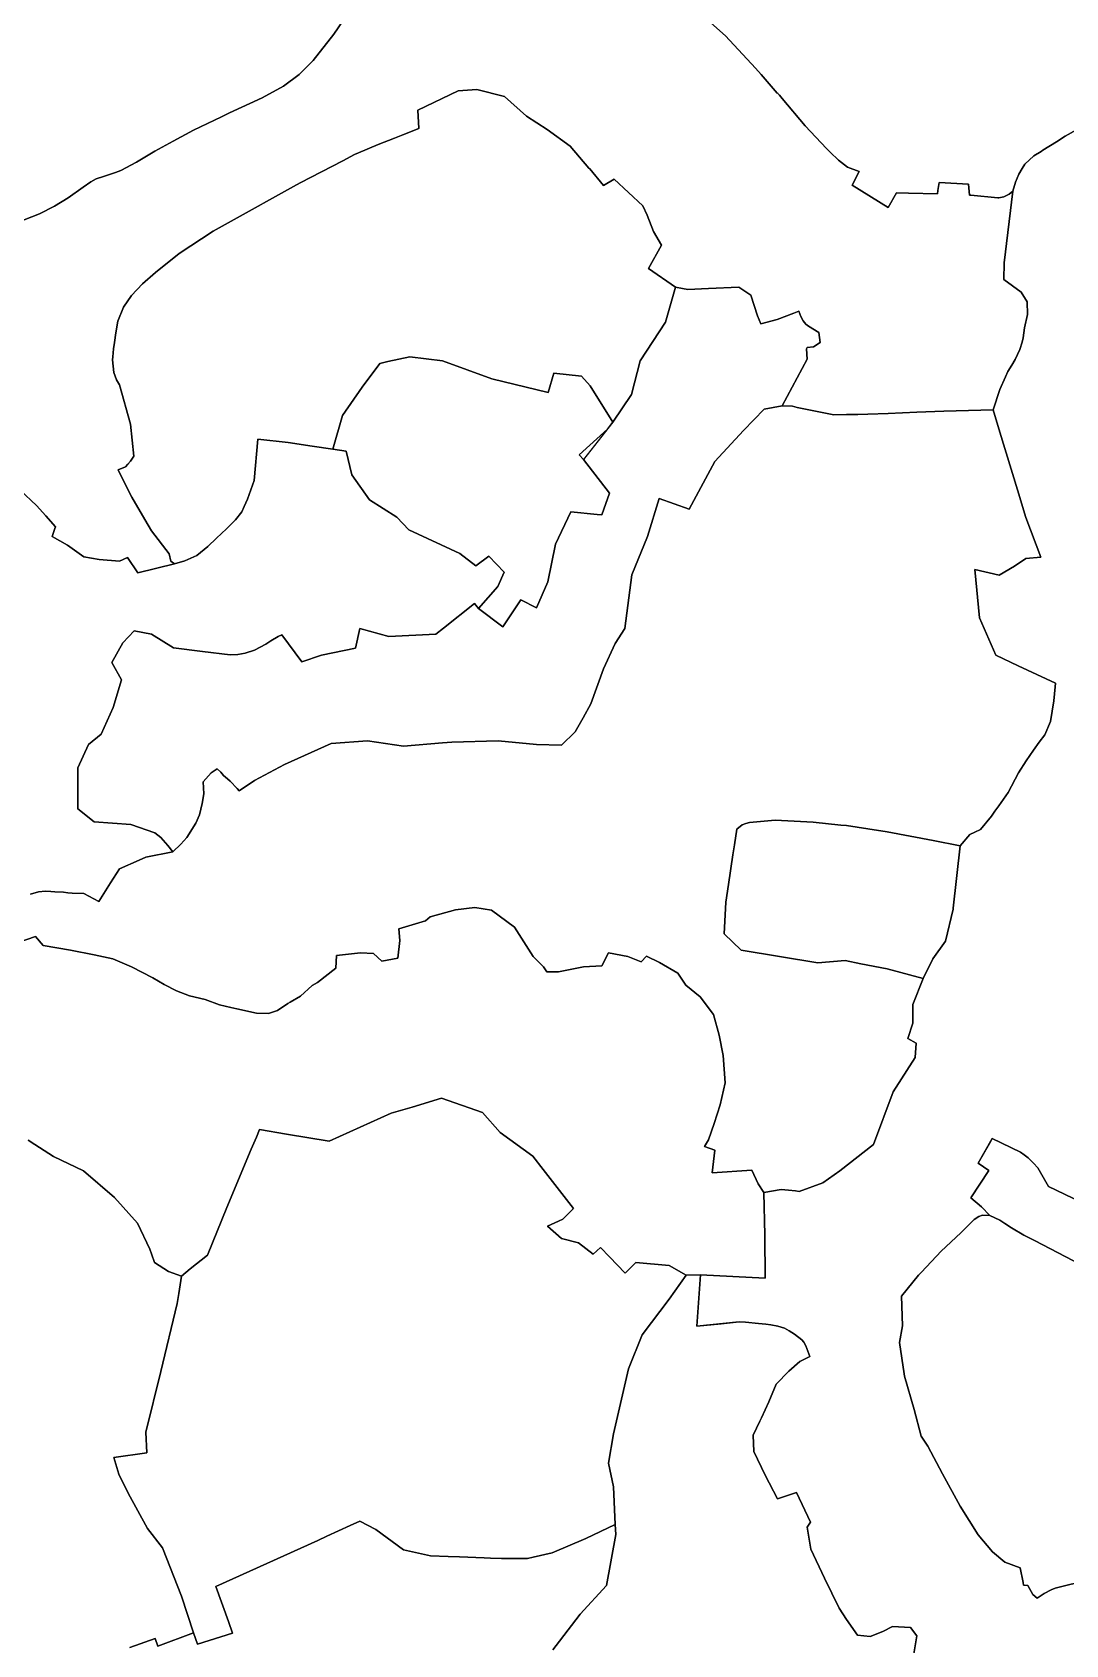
# Model space of a CAD drawing. Header units: inches. Extents: x 280195 to 293923, y 9098893 to 9120289.
# Drawn here: x 287202 to 287968, y 9114037 to 9115232 of the extents above; entities that cross this region are included whole.
import ezdxf

# ---------------------------------------------------------------- set-up
doc = ezdxf.new("R2010")
doc.units = ezdxf.units.IN
doc.header["$MEASUREMENT"] = 0
doc.layers.add('CIS', color=7, linetype='Continuous')

msp = doc.modelspace()

# ---------------------------------------------------------------- linework, layer by layer
at = {"layer": 'CIS'}
for points in [[(287705.3218, 9115239.3678), (287716.1724, 9115229.8046), (287738.4252, 9115205.8966), (287742.5698, 9115201.0906), (287754.4527, 9115187.3116), (287754.6461, 9115187.4707), (287754.7834, 9115187.3116), (287756.0432, 9115185.8507), (287758.1924, 9115183.2881), (287775.1696, 9115163.0462), (287790.9855, 9115146.1267), (287793.815, 9115143.4128), (287799.9971, 9115137.483), (287806.6177, 9115132.5175), (287815.134, 9115129.324), (287809.9808, 9115119.0178), (287836.6508, 9115102.5078), (287842.895, 9115113.5145), (287851.7895, 9115113.2346), (287873.1634, 9115112.562), (287873.4111, 9115115.0514), (287874.4334, 9115121.1345), (287896.341, 9115119.7587), (287897.076, 9115111.672), (287897.9594, 9115111.5406), (287918.0705, 9115109.7719), (287918.6865, 9115109.7719), (287922.501, 9115110.4705), (287926.304, 9115112.3721), (287929.1563, 9115114.749), (287922.6935, 9115061.4972), (287922.4289, 9115049.0619), (287935.3935, 9115039.8015), (287939.6269, 9115032.6578), (287940.0902, 9115023.2377), (287937.6902, 9115013.3266), (287936.7672, 9115006.0579), (287936.075, 9115002.8274), (287934.229, 9114997.2894), (287930.8831, 9114989.7899), (287928.4656, 9114985.794), (287925.5087, 9114980.9064), (287923.6755, 9114977.0873), (287919.4422, 9114967.5623), (287914.4841, 9114952.5658), (287878.0509, 9114951.6133), (287857.9531, 9114950.8048), (287836.617, 9114949.9464), (287821.5924, 9114949.4669), (287814.2332, 9114949.232), (287805.9129, 9114949.1088), (287796.409, 9114948.9679), (287769.2891, 9114954.2597), (287765.7172, 9114955.1857), (287758.1039, 9114955.4915), (287765.5849, 9114969.3409), (287776.7305, 9114990.0445), (287776.1351, 9114997.6646), (287776.7305, 9114998.7362), (287781.374, 9114999.2125), (287786.2556, 9115002.4272), (287785.4221, 9115009.9281), (287777.683, 9115014.5716), (287775.7613, 9115016.0119), (287773.8273, 9115018.4148), (287772.0691, 9115021.6966), (287770.5455, 9115025.623), (287766.676, 9115024.1844), (287754.4658, 9115019.453), (287742.4405, 9115016.3575), (287739.8917, 9115022.1279), (287734.7993, 9115037.6667), (287725.9198, 9115043.5427), (287703.4605, 9115042.4981), (287688.3134, 9115041.7146), (287684.3211, 9115042.4561), (287679.1729, 9115043.4121), (287659.1167, 9115057.2008), (287668.7392, 9115074.5631), (287662.7861, 9115084.8157), (287658.1557, 9115096.722), (287654.8485, 9115103.6673), (287633.6818, 9115123.5111), (287625.7443, 9115118.8809), (287615.4917, 9115131.1179), (287614.96, 9115131.7342), (287600.9396, 9115147.9851), (287584.0724, 9115160.2221), (287568.5281, 9115170.144), (287552.3223, 9115184.6962), (287531.8171, 9115189.9878), (287517.9264, 9115188.9956), (287488.1607, 9115174.7743), (287488.9205, 9115161.0998), (287477.0379, 9115156.4929), (287470.7514, 9115153.9961), (287458.6263, 9115149.1805), (287444.0417, 9115142.936), (287441.252, 9115141.7416), (287432.4029, 9115137.1341), (287400.9482, 9115120.7569), (287396.0391, 9115118.0395), (287349.6782, 9115092.3771), (287336.5243, 9115085.096), (287311.1491, 9115068.3576), (287293.7149, 9115054.3607), (287283.9253, 9115045.8941), (287275.9878, 9115037.4274), (287270.0707, 9115028.7686), (287265.6691, 9115018.3773), (287264.197, 9115009.6266), (287263.1859, 9115002.569), (287262.494, 9114997.7398), (287261.9228, 9114991.8374), (287261.7003, 9114989.5377), (287262.7586, 9114980.2773), (287264.8482, 9114974.728), (287267.0681, 9114971.0718), (287275.1707, 9114941.9405), (287277.6449, 9114918.3182), (287275.1941, 9114914.6605), (287273.0786, 9114912.2428), (287271.4899, 9114910.4271), (287266.011, 9114908.1695), (287273.2589, 9114893.5228), (287276.0878, 9114887.8061), (287285.7695, 9114871.3472), (287290.783, 9114862.8242), (287303.9135, 9114845.9013), (287305.1042, 9114840.4243), (287307.7234, 9114838.5193), (287280.4624, 9114831.8074), (287272.8557, 9114843.0522), (287266.9025, 9114840.4064), (287252.0196, 9114841.7293), (287240.4441, 9114843.7137), (287228.5378, 9114852.3127), (287216.9623, 9114858.5965), (287219.1164, 9114864.5204), (287219.6081, 9114865.8726), (287212.332, 9114874.1408), (287205.3867, 9114881.7476), (287193.4804, 9114892.9924)], [(287436.4013, 9115246.5759), (287425.9344, 9115230.8808), (287410.5886, 9115211.5662), (287400.2698, 9115200.9828), (287388.6282, 9115192.5161), (287372.7531, 9115183.7849), (287348.4786, 9115172.7428), (287342.5062, 9115169.8368), (287321.8248, 9115159.7737), (287306.8344, 9115151.7789), (287293.2717, 9115144.2123), (287282.0409, 9115137.5644), (287279.5133, 9115136.0683), (287268.0039, 9115129.9827), (287263.9029, 9115128.3953), (287255.0393, 9115125.6173), (287249.7476, 9115123.7651), (287245.6466, 9115121.5162), (287240.0903, 9115117.5474), (287228.9777, 9115109.7422), (287218.7913, 9115103.3922), (287207.5945, 9115097.827), (287196.434, 9115093.4703)], [(287196.434, 9115093.4703), (287207.5945, 9115097.827), (287218.7913, 9115103.3922), (287228.9777, 9115109.7422), (287240.0903, 9115117.5474), (287245.6466, 9115121.5162), (287249.7476, 9115123.7651), (287255.0393, 9115125.6173), (287263.9029, 9115128.3953), (287268.0039, 9115129.9827), (287279.5133, 9115136.0683), (287282.0409, 9115137.5644), (287293.2717, 9115144.2123), (287306.8344, 9115151.7789), (287321.8248, 9115159.7737), (287342.5062, 9115169.8368), (287348.4786, 9115172.7428), (287372.7531, 9115183.7849), (287388.6282, 9115192.5161), (287400.2698, 9115200.9828), (287410.5886, 9115211.5662), (287425.9344, 9115230.8808), (287436.4013, 9115246.5759)], [(287976.3841, 9115160.1991), (287967.9527, 9115155.4336), (287961.3542, 9115151.2179), (287951.4092, 9115144.9886), (287950.0311, 9115144.1254), (287944.6748, 9115140.7703), (287938.0763, 9115134.7217), (287936.1222, 9115131.4492), (287933.6725, 9115127.3466), (287931.0579, 9115121.4044), (287929.1563, 9115114.749), (287926.304, 9115112.3721), (287922.501, 9115110.4705), (287918.6865, 9115109.7719), (287918.0705, 9115109.7719), (287897.9594, 9115111.5406), (287897.076, 9115111.672), (287896.341, 9115119.7587), (287874.4334, 9115121.1345), (287873.4111, 9115115.0514), (287873.1634, 9115112.562), (287851.7895, 9115113.2346), (287842.895, 9115113.5145), (287836.6508, 9115102.5078), (287809.9808, 9115119.0178), (287815.134, 9115129.324), (287806.6177, 9115132.5175), (287799.9971, 9115137.483), (287793.815, 9115143.4128), (287790.9855, 9115146.1267), (287775.1696, 9115163.0462), (287758.1924, 9115183.2881), (287756.0432, 9115185.8507), (287754.7834, 9115187.3116), (287754.6461, 9115187.4707), (287754.4527, 9115187.3116), (287742.5698, 9115201.0906), (287738.4252, 9115205.8966), (287716.1724, 9115229.8046), (287705.3218, 9115239.3678)], [(287852.7991, 9114012.9908), (287857.8853, 9114044.0888), (287853.2212, 9114050.1937), (287839.992, 9114050.9874), (287832.8482, 9114047.2832), (287823.3232, 9114043.5791), (287814.0628, 9114044.6374), (287805.8607, 9114056.0145), (287800.3044, 9114064.4812), (287789.4565, 9114086.7062), (287779.4023, 9114108.1375), (287776.7564, 9114124.5417), (287779.1377, 9114128.2459), (287768.8189, 9114150.2064), (287754.796, 9114145.4439), (287745.5355, 9114163.171), (287737.0689, 9114180.6335), (287736.5397, 9114192.8044), (287741.5668, 9114203.1231), (287742.7441, 9114205.666), (287748.1814, 9114217.4107), (287753.7376, 9114230.6399), (287762.9981, 9114240.1649), (287771.2002, 9114247.3086), (287778.7005, 9114251.0345), (287775.7589, 9114258.9603), (287774.1308, 9114261.6101), (287772.6947, 9114263.3074), (287767.3415, 9114267.616), (287763.2941, 9114270.0967), (287759.769, 9114272.0551), (287754.8076, 9114273.6219), (287749.834, 9114274.3946), (287745.9755, 9114274.9975), (287740.6699, 9114275.6004), (287731.0233, 9114276.4445), (287726.2429, 9114276.6026), (287694.7966, 9114273.5302), (287697.6262, 9114311.4695), (287745.5447, 9114308.9732), (287745.2139, 9114341.054), (287744.6728, 9114372.6615), (287757.2934, 9114374.8047), (287762.9427, 9114374.3025), (287768.0091, 9114373.8522), (287770.7918, 9114373.2135), (287788.2484, 9114379.8023), (287800.9484, 9114388.5335), (287825.8193, 9114408.1127), (287840.3714, 9114447.2712), (287856.7756, 9114472.6712), (287857.5694, 9114483.2546), (287851.2194, 9114486.6942), (287854.9236, 9114498.0713), (287854.9236, 9114511.8295), (287862.5965, 9114531.1442), (287869.7165, 9114545.8474), (287879.2653, 9114558.9255), (287884.8216, 9114582.4735), (287884.8987, 9114583.1606), (287890.1132, 9114629.5694), (287897.339, 9114637.7639), (287900.9847, 9114639.5315), (287905.1972, 9114641.5739), (287913.2934, 9114651.5752), (287915.8056, 9114655.102), (287918.6253, 9114659.0604), (287925.676, 9114668.9584), (287933.296, 9114683.484), (287939.011, 9114692.5328), (287944.4879, 9114700.3908), (287948.7271, 9114706.2047), (287952.8223, 9114711.8209), (287957.1085, 9114721.5841), (287959.4898, 9114736.8242), (287960.4445, 9114747.3257), (287960.6804, 9114749.921), (287932.9758, 9114762.9197), (287916.5716, 9114770.8572), (287904.4008, 9114798.3739), (287900.9611, 9114834.3575), (287919.0084, 9114830.1693), (287930.3299, 9114836.7386), (287938.7966, 9114842.2949), (287949.9092, 9114843.3531), (287938.7966, 9114872.722), (287932.5481, 9114893.2424), (287919.5218, 9114936.0218), (287914.4841, 9114952.5658), (287919.4422, 9114967.5623), (287923.6755, 9114977.0873), (287925.5087, 9114980.9064), (287928.4656, 9114985.794), (287930.8831, 9114989.7899), (287934.229, 9114997.2894), (287936.075, 9115002.8274), (287936.7672, 9115006.0579), (287937.6902, 9115013.3266), (287940.0902, 9115023.2377), (287939.6269, 9115032.6578), (287935.3935, 9115039.8015), (287922.4289, 9115049.0619), (287922.6935, 9115061.4972), (287929.1563, 9115114.749), (287931.0579, 9115121.4044), (287933.6725, 9115127.3466), (287936.1222, 9115131.4492), (287938.0763, 9115134.7217), (287944.6748, 9115140.7703), (287950.0311, 9115144.1254), (287951.4092, 9115144.9886), (287961.3542, 9115151.2179), (287967.9527, 9115155.4336), (287976.3841, 9115160.1991)], [(287201.1219, 9114593.7157), (287207.0456, 9114595.3817), (287212.2289, 9114595.752), (287215.9802, 9114595.5492), (287219.0783, 9114595.3817), (287225.3722, 9114595.0115), (287228.604, 9114594.6422), (287231.8514, 9114594.271), (287240.6126, 9114594.1208), (287251.6059, 9114588.1744), (287260.3527, 9114601.9852), (287266.9128, 9114612.4583), (287281.4812, 9114618.8855), (287286.4779, 9114621.0901), (287306.5035, 9114625.0031), (287312.3732, 9114630.6424), (287316.8616, 9114635.7064), (287323.6518, 9114646.2946), (287326.1908, 9114652.3284), (287328.334, 9114660.9009), (287329.5246, 9114668.0446), (287328.9293, 9114676.8553), (287334.8824, 9114683.6419), (287339.4192, 9114686.4608), (287342.0397, 9114684.0155), (287344.1734, 9114681.581), (287347.015, 9114679.0951), (287348.9716, 9114677.3687), (287354.1506, 9114671.8444), (287355.5737, 9114670.3341), (287367.0221, 9114677.8471), (287389.1809, 9114689.7534), (287423.9076, 9114705.2978), (287450.6967, 9114707.2821), (287477.4859, 9114703.3134), (287506.3188, 9114705.7161), (287513.2047, 9114706.2899), (287547.6005, 9114707.282), (287576.0434, 9114704.6363), (287594.5642, 9114703.9748), (287604.8168, 9114713.8967), (287610.5621, 9114724.2381), (287616.3924, 9114734.7327), (287625.6528, 9114760.5296), (287634.2518, 9114779.3812), (287634.3391, 9114779.5161), (287641.5278, 9114790.6259), (287646.8195, 9114830.3136), (287658.3289, 9114858.6242), (287667.0602, 9114886.8023), (287689.2852, 9114878.8648), (287708.3353, 9114914.1867), (287729.3698, 9114937.2055), (287744.8479, 9114953.0805), (287758.1039, 9114955.4915), (287765.7172, 9114955.1857), (287769.2891, 9114954.2597), (287769.2891, 9114954.2597), (287796.409, 9114948.9679), (287805.9129, 9114949.1088), (287814.2332, 9114949.232), (287821.5924, 9114949.4669), (287836.617, 9114949.9464), (287857.9531, 9114950.8048), (287878.0509, 9114951.6133), (287914.4841, 9114952.5658), (287919.5218, 9114936.0218), (287932.5481, 9114893.2424), (287938.7966, 9114872.722), (287949.9092, 9114843.3531), (287938.7966, 9114842.2949), (287930.3299, 9114836.7386), (287919.0084, 9114830.1693), (287900.9611, 9114834.3575), (287904.4008, 9114798.3739), (287916.5716, 9114770.8572), (287932.9758, 9114762.9197), (287960.6804, 9114749.921), (287960.4445, 9114747.3257), (287959.4898, 9114736.8242), (287957.1085, 9114721.5841), (287952.8223, 9114711.8209), (287948.7271, 9114706.2047), (287944.4879, 9114700.3908), (287939.011, 9114692.5328), (287933.296, 9114683.484), (287925.676, 9114668.9584), (287918.6253, 9114659.0604), (287915.8056, 9114655.102), (287913.2934, 9114651.5752), (287905.1972, 9114641.5739), (287900.9847, 9114639.5315), (287897.339, 9114637.7639), (287890.1132, 9114629.5694), (287870.1339, 9114633.348), (287836.0251, 9114639.7987), (287821.6151, 9114642.0502), (287805.8988, 9114644.4314), (287801.6696, 9114644.8787), (287781.1337, 9114647.0508), (287753.035, 9114648.4796), (287744.7006, 9114647.7652), (287733.9849, 9114646.8127), (287731.1896, 9114645.9619), (287728.5081, 9114645.1457), (287724.4599, 9114641.812), (287722.7204, 9114630.3167), (287721.5963, 9114622.8878), (287718.2713, 9114600.9143), (287716.2816, 9114587.7652), (287715.2233, 9114564.2172), (287727.6587, 9114552.0464), (287784.5443, 9114542.7859), (287804.9172, 9114544.3734), (287816.3712, 9114542.1218), (287835.8735, 9114538.2881), (287862.5965, 9114531.1442), (287854.9236, 9114511.8295), (287854.9236, 9114498.0713), (287851.2194, 9114486.6942), (287857.5694, 9114483.2546), (287856.7756, 9114472.6712), (287840.3714, 9114447.2712), (287825.8193, 9114408.1127), (287800.9484, 9114388.5335), (287788.2484, 9114379.8023), (287770.7918, 9114373.2135), (287768.0091, 9114373.8522), (287762.9427, 9114374.3025), (287757.2934, 9114374.8047), (287744.6728, 9114372.6615), (287740.2529, 9114379.0879), (287735.6227, 9114389.0098), (287706.1877, 9114387.0254), (287708.1721, 9114403.8926), (287700.5654, 9114406.5385), (287703.542, 9114411.4994), (287707.8414, 9114423.7364), (287712.1409, 9114437.6271), (287715.7789, 9114453.8328), (287714.456, 9114474.0074), (287711.4794, 9114489.2209), (287707.1799, 9114504.4345), (287697.258, 9114517.6637), (287686.6747, 9114526.2627), (287680.7215, 9114535.1924), (287667.1617, 9114543.1299), (287657.5705, 9114547.7601), (287653.6017, 9114543.4606), (287643.6798, 9114547.4294), (287629.4585, 9114550.0752), (287624.4975, 9114540.4841), (287610.9376, 9114539.8226), (287592.4168, 9114536.1846), (287583.8177, 9114536.1846), (287581.1719, 9114539.8226), (287573.5651, 9114547.4294), (287559.6744, 9114569.2575), (287542.8072, 9114581.8253), (287530.2395, 9114583.8097), (287516.0181, 9114582.156), (287497.1665, 9114576.8643), (287493.8592, 9114573.8878), (287474.0154, 9114567.9346), (287474.6769, 9114559.3356), (287473.3539, 9114546.1065), (287461.4477, 9114544.1221), (287455.1638, 9114549.7444), (287445.5726, 9114550.0752), (287427.7132, 9114548.0908), (287427.3825, 9114538.8305), (287413.8226, 9114528.2471), (287409.8538, 9114525.9319), (287401.2548, 9114517.9944), (287393.4603, 9114513.6939), (287391.6637, 9114512.7026), (287384.0569, 9114507.4111), (287377.4422, 9114505.096), (287368.5126, 9114505.4266), (287353.9606, 9114508.734), (287349.4484, 9114509.7753), (287341.062, 9114511.7106), (287330.4787, 9114515.6793), (287318.9031, 9114518.3252), (287309.3119, 9114521.9632), (287300.0515, 9114526.5934), (287291.7833, 9114531.5543), (287275.9083, 9114539.8226), (287262.0176, 9114545.7757), (287248.1269, 9114548.7523), (287230.5982, 9114552.0596), (287210.4237, 9114555.6976), (287204.8013, 9114562.3122), (287186.9419, 9114556.0283)], [(287193.4804, 9114892.9924), (287205.3867, 9114881.7476), (287212.332, 9114874.1408), (287219.6081, 9114865.8726), (287219.1164, 9114864.5204), (287216.9623, 9114858.5965), (287228.5378, 9114852.3127), (287240.4441, 9114843.7137), (287252.0196, 9114841.7293), (287266.9025, 9114840.4064), (287272.8557, 9114843.0522), (287280.4624, 9114831.8074), (287307.7234, 9114838.5193), (287315.3451, 9114840.5714), (287324.3722, 9114844.5601), (287332.3495, 9114851.2779), (287338.9392, 9114857.4682), (287346.2051, 9114864.2938), (287352.9745, 9114871.1307), (287357.7299, 9114877.0956), (287359.3968, 9114880.9056), (287361.8206, 9114886.499), (287366.7787, 9114900.1938), (287369.6362, 9114930.912), (287392.02, 9114928.2926), (287409.8841, 9114925.6448), (287425.016, 9114923.4019), (287434.9164, 9114921.9344), (287439.1565, 9114904.3354), (287452.3857, 9114885.8145), (287472.5603, 9114872.916), (287481.4899, 9114863.6557), (287519.1931, 9114846.1269), (287519.1931, 9114846.1269), (287531.0994, 9114836.8665), (287540.6905, 9114844.1425), (287551.9882, 9114832.2841), (287547.3033, 9114821.6266), (287533.0837, 9114805.4472), (287530.1072, 9114809.0852), (287507.1234, 9114790.8566), (287501.3337, 9114786.2648), (287466.6265, 9114784.7237), (287445.1096, 9114790.5643), (287441.8023, 9114776.0122), (287416.6668, 9114770.7205), (287402.1147, 9114765.7596), (287387.3174, 9114785.9143), (287384.6055, 9114784.7237), (287379.2589, 9114781.3143), (287375.4773, 9114778.9029), (287367.0106, 9114774.4049), (287366.9813, 9114774.3959), (287360.1315, 9114772.2883), (287354.5752, 9114771.3621), (287348.8866, 9114771.0976), (287328.5138, 9114773.4789), (287307.0547, 9114776.2447), (287290.6588, 9114786.2648), (287277.7603, 9114788.9108), (287269.4921, 9114779.981), (287261.2238, 9114765.4289), (287268.4999, 9114752.5304), (287262.216, 9114732.0251), (287253.2863, 9114712.1813), (287244.0259, 9114704.5746), (287236.0884, 9114687.3766), (287236.0884, 9114656.9495), (287248.3254, 9114647.3583), (287275.4452, 9114645.3739), (287293.0594, 9114639.2026), (287297.6897, 9114635.6306), (287302.7168, 9114629.6776), (287306.5035, 9114625.0031), (287286.4779, 9114621.0901), (287281.4812, 9114618.8855), (287266.9128, 9114612.4583), (287260.3527, 9114601.9852), (287251.6059, 9114588.1744), (287240.6126, 9114594.1208), (287231.8514, 9114594.271), (287228.604, 9114594.6422), (287225.3722, 9114595.0115), (287219.0783, 9114595.3817), (287215.9802, 9114595.5492), (287212.2289, 9114595.752), (287207.0456, 9114595.3817), (287201.1219, 9114593.7157)], [(287186.9419, 9114556.0283), (287204.8013, 9114562.3122), (287210.4237, 9114555.6976), (287230.5982, 9114552.0596), (287248.1269, 9114548.7523), (287262.0176, 9114545.7757), (287275.9083, 9114539.8226), (287291.7833, 9114531.5543), (287300.0515, 9114526.5934), (287309.3119, 9114521.9632), (287318.9031, 9114518.3252), (287330.4787, 9114515.6793), (287341.062, 9114511.7106), (287349.4484, 9114509.7753), (287353.9606, 9114508.734), (287368.5126, 9114505.4266), (287377.4422, 9114505.096), (287384.0569, 9114507.4111), (287391.6637, 9114512.7026), (287393.4603, 9114513.6939), (287401.2548, 9114517.9944), (287409.8538, 9114525.9319), (287413.8226, 9114528.2471), (287427.3825, 9114538.8305), (287427.7132, 9114548.0908), (287445.5726, 9114550.0752), (287455.1638, 9114549.7444), (287461.4477, 9114544.1221), (287473.3539, 9114546.1065), (287474.6769, 9114559.3356), (287474.0154, 9114567.9346), (287493.8592, 9114573.8878), (287497.1665, 9114576.8643), (287516.0181, 9114582.156), (287530.2395, 9114583.8097), (287542.8072, 9114581.8253), (287559.6744, 9114569.2575), (287573.5651, 9114547.4294), (287573.5651, 9114547.4294), (287581.1719, 9114539.8226), (287583.8177, 9114536.1846), (287592.4168, 9114536.1846), (287610.9376, 9114539.8226), (287624.4975, 9114540.4841), (287629.4585, 9114550.0752), (287643.6798, 9114547.4294), (287653.6017, 9114543.4606), (287657.5705, 9114547.7601), (287667.1617, 9114543.1299), (287680.7215, 9114535.1924), (287686.6747, 9114526.2627), (287697.258, 9114517.6637), (287707.1799, 9114504.4345), (287711.4794, 9114489.2209), (287714.456, 9114474.0074), (287715.7789, 9114453.8328), (287712.1409, 9114437.6271), (287707.8414, 9114423.7364), (287703.542, 9114411.4994), (287700.5654, 9114406.5385), (287708.1721, 9114403.8926), (287706.1877, 9114387.0254), (287735.6227, 9114389.0098), (287740.2529, 9114379.0879), (287744.6728, 9114372.6615), (287745.2139, 9114341.054), (287745.5447, 9114308.9732), (287697.6262, 9114311.4695), (287687.022, 9114311.2149), (287674.5025, 9114318.5086), (287649.6317, 9114320.6253), (287641.7358, 9114312.8328), (287630.0545, 9114324.9693), (287623.4379, 9114331.8437), (287618.1462, 9114326.8166), (287607.0707, 9114335.2228), (287594.5982, 9114338.4583), (287584.2794, 9114347.7187), (287592.356, 9114351.2874), (287595.6565, 9114352.7458), (287603.5941, 9114360.6833), (287581.1221, 9114389.6603), (287573.4315, 9114399.5772), (287549.0898, 9114417.0397), (287536.1252, 9114431.8564), (287505.698, 9114442.4397), (287483.8047, 9114435.9183), (287468.3917, 9114431.3272), (287422.3541, 9114410.6895), (287390.6633, 9114415.8902), (287370.7603, 9114419.1563), (287368.4221, 9114413.6158), (287364.5983, 9114404.5551), (287346.4185, 9114361.477), (287332.131, 9114326.0228), (287319.4101, 9114315.9158), (287312.8164, 9114310.6769), (287303.309, 9114314.0107), (287292.9369, 9114320.7909), (287290.7156, 9114327.0338), (287289.4184, 9114330.6794), (287280.2902, 9114349.7295), (287263.2246, 9114368.7796), (287240.2057, 9114388.6234), (287217.9807, 9114399.339), (287204.1549, 9114408.164), (287199.3276, 9114411.2453)], [(287199.3276, 9114411.2453), (287204.1549, 9114408.164), (287217.9807, 9114399.339), (287240.2057, 9114388.6234), (287263.2246, 9114368.7796), (287280.2902, 9114349.7295), (287289.4184, 9114330.6794), (287290.7156, 9114327.0338), (287292.9369, 9114320.7909), (287303.309, 9114314.0107), (287312.8164, 9114310.6769), (287310.8943, 9114297.6106), (287309.835, 9114290.4098), (287297.5583, 9114240.0332), (287286.5516, 9114194.948), (287287.1866, 9114179.7079), (287262.7826, 9114176.0803), (287266.5319, 9114163.8329), (287273.411, 9114149.81), (287287.6986, 9114123.6162), (287298.8111, 9114109.3286), (287312.8232, 9114073.4679), (287321.9567, 9114046.2009), (287321.9567, 9114046.2009), (287295.3358, 9114036.2683), (287293.4837, 9114042.089), (287274.6982, 9114035.4745)], [(287979.8072, 9114365.5147), (287955.5152, 9114377.0983), (287947.6717, 9114390.8986), (287944.5315, 9114394.3243), (287940.508, 9114398.3478), (287937.538, 9114400.4473), (287934.8163, 9114402.3714), (287913.8155, 9114412.5772), (287911.7809, 9114408.9586), (287903.5079, 9114394.2454), (287911.4044, 9114388.7552), (287897.8597, 9114368.6444), (287905.9648, 9114361.8418), (287912.1299, 9114355.5451), (287906.5536, 9114355.7575), (287903.904, 9114354.678), (287900.5645, 9114352.5661), (287890.5763, 9114342.7531), (287876.032, 9114329.0849), (287861.4608, 9114313.5622), (287859.2493, 9114311.2064), (287846.4677, 9114295.8592), (287847.3004, 9114273.646), (287845.1838, 9114261.4751), (287848.6127, 9114238.2063), (287848.8879, 9114236.3397), (287856.0317, 9114211.7334), (287861.0553, 9114192.0735), (287866.0437, 9114184.6933), (287876.9081, 9114164.1911), (287890.0506, 9114140.009), (287903.3683, 9114118.9811), (287914.0574, 9114106.1891), (287923.1695, 9114098.6541), (287934.4365, 9114094.3201), (287936.6493, 9114083.4435), (287937.0129, 9114081.6565), (287940.1671, 9114081.3061), (287943.8557, 9114074.7408), (287947.1365, 9114071.9892), (287952.2166, 9114075.4817), (287957.5082, 9114078.1276), (287960.4715, 9114079.2917), (287964.4661, 9114080.2817), (287981.5721, 9114084.5203)], [(287985.3771, 9114315.9425), (287945.1614, 9114336.931), (287937.3634, 9114341.0008), (287928.0761, 9114346.433), (287923.1803, 9114349.6302), (287919.4897, 9114352.0404), (287912.1299, 9114355.5451), (287905.9648, 9114361.8418), (287897.8597, 9114368.6444), (287897.8597, 9114368.6444), (287911.4044, 9114388.7552), (287903.5079, 9114394.2454), (287913.8155, 9114412.5772), (287934.8163, 9114402.3714), (287937.538, 9114400.4473), (287940.508, 9114398.3478), (287944.5315, 9114394.3243), (287947.6717, 9114390.8986), (287955.5152, 9114377.0983), (287979.8072, 9114365.5147)], [(287981.5721, 9114084.5203), (287964.4661, 9114080.2817), (287960.4715, 9114079.2917), (287957.5082, 9114078.1276), (287952.2166, 9114075.4817), (287952.2166, 9114075.4817), (287947.1365, 9114071.9892), (287943.8557, 9114074.7408), (287940.1671, 9114081.3061), (287937.0129, 9114081.6565), (287936.6493, 9114083.4435), (287934.4365, 9114094.3201), (287923.1695, 9114098.6541), (287914.0574, 9114106.1891), (287903.3683, 9114118.9811), (287890.0506, 9114140.009), (287876.9081, 9114164.1911), (287866.0437, 9114184.6933), (287861.0553, 9114192.0735), (287856.0317, 9114211.7334), (287848.8879, 9114236.3397), (287848.6127, 9114238.2063), (287845.1838, 9114261.4751), (287847.3004, 9114273.646), (287846.4677, 9114295.8592), (287859.2493, 9114311.2064), (287861.4608, 9114313.5622), (287876.032, 9114329.0849), (287890.5763, 9114342.7531), (287900.5645, 9114352.5661), (287903.904, 9114354.678), (287906.5536, 9114355.7575), (287912.1299, 9114355.5451), (287919.4897, 9114352.0404), (287923.1803, 9114349.6302), (287928.0761, 9114346.433), (287937.3634, 9114341.0008), (287945.1614, 9114336.931), (287985.3771, 9114315.9425)], [(287588.0815, 9114033.5636), (287593.1412, 9114040.1709), (287608.359, 9114060.0436), (287627.9358, 9114081.4415), (287634.8151, 9114119.0124), (287634.4829, 9114126.4296), (287633.2275, 9114154.4666), (287629.5233, 9114171.9292), (287633.2275, 9114193.625), (287644.34, 9114241.7793), (287654.3942, 9114267.1794), (287674.5025, 9114293.6377), (287687.022, 9114311.2149), (287697.6262, 9114311.4695), (287697.6262, 9114311.4695), (287694.7966, 9114273.5302), (287712.8736, 9114275.2964), (287726.2429, 9114276.6026), (287731.0233, 9114276.4445), (287740.6699, 9114275.6004), (287745.9755, 9114274.9975), (287749.834, 9114274.3946), (287754.8076, 9114273.6219), (287759.769, 9114272.0551), (287763.2941, 9114270.0967), (287767.3415, 9114267.616), (287772.6947, 9114263.3074), (287774.1308, 9114261.6101), (287775.7589, 9114258.9603), (287778.7005, 9114251.0345), (287771.2002, 9114247.3086), (287762.9981, 9114240.1649), (287753.7376, 9114230.6399), (287748.1814, 9114217.4107), (287742.7441, 9114205.666), (287741.5668, 9114203.1231), (287736.5397, 9114192.8044), (287737.0689, 9114180.6335), (287745.5355, 9114163.171), (287754.796, 9114145.4439), (287768.8189, 9114150.2064), (287779.1377, 9114128.2459), (287776.7564, 9114124.5417), (287779.4023, 9114108.1375), (287789.4565, 9114086.7062), (287800.3044, 9114064.4812), (287805.8607, 9114056.0145), (287814.0628, 9114044.6374), (287823.3232, 9114043.5791), (287832.8482, 9114047.2832), (287839.992, 9114050.9874), (287853.2212, 9114050.1937), (287857.8853, 9114044.0888), (287852.7991, 9114012.9908)], [(287274.6982, 9114035.4745), (287293.4837, 9114042.089), (287295.3358, 9114036.2683), (287321.9567, 9114046.2009), (287324.7403, 9114037.891), (287350.6695, 9114046.0931), (287347.684, 9114054.5304), (287338.4987, 9114080.489), (287413.9713, 9114114.7887), (287420.724, 9114117.8576), (287438.0233, 9114125.7195), (287445.085, 9114128.9288), (287445.0877, 9114128.93), (287457.0322, 9114122.8224), (287477.4052, 9114107.7411), (287497.5552, 9114103.2572), (287510.6335, 9114102.7675), (287518.9468, 9114102.4562), (287537.2823, 9114101.7697), (287542.0108, 9114101.5926), (287550.1686, 9114101.4475), (287550.1686, 9114101.4475), (287569.3071, 9114101.2751), (287573.6345, 9114102.2988), (287587.7405, 9114105.6357), (287612.5167, 9114116.1408), (287634.4829, 9114126.4296), (287634.8151, 9114119.0124), (287627.9358, 9114081.4415), (287608.359, 9114060.0436), (287593.1412, 9114040.1709), (287588.0815, 9114033.5636)]]:
    msp.add_lwpolyline(points, dxfattribs=at)
for points in [[(287615.4917, 9115131.1179), (287625.7443, 9115118.8809), (287633.6818, 9115123.5111), (287654.8485, 9115103.6673), (287658.1557, 9115096.722), (287662.7861, 9115084.8157), (287668.7392, 9115074.5631), (287659.1167, 9115057.2008), (287679.1729, 9115043.4121), (287671.6595, 9115017.445), (287652.8079, 9114989.0022), (287646.5242, 9114963.8667), (287632.6334, 9114943.3615), (287615.7662, 9114970.4813), (287609.4823, 9114977.4267), (287588.9771, 9114979.7418), (287584.6776, 9114965.5204), (287543.0056, 9114975.4423), (287506.2946, 9114989.0022), (287482.1515, 9114991.9788), (287465.8047, 9114988.3191), (287459.9925, 9114987.0178), (287446.7634, 9114969.4891), (287432.2111, 9114948.3224), (287425.016, 9114923.4019), (287409.8841, 9114925.6448), (287392.02, 9114928.2926), (287369.6362, 9114930.912), (287366.7787, 9114900.1938), (287361.8206, 9114886.499), (287359.3968, 9114880.9056), (287357.7299, 9114877.0956), (287352.9745, 9114871.1307), (287346.2051, 9114864.2938), (287338.9392, 9114857.4682), (287332.3495, 9114851.2779), (287324.3722, 9114844.5601), (287315.3451, 9114840.5714), (287307.7234, 9114838.5193), (287305.1042, 9114840.4243), (287303.9135, 9114845.9013), (287290.783, 9114862.8242), (287285.7695, 9114871.3472), (287276.0878, 9114887.8061), (287273.2589, 9114893.5228), (287266.011, 9114908.1695), (287271.4899, 9114910.4271), (287273.0786, 9114912.2428), (287275.1941, 9114914.6605), (287277.6449, 9114918.3182), (287275.1707, 9114941.9405), (287267.0681, 9114971.0718), (287264.8482, 9114974.728), (287262.7586, 9114980.2773), (287261.7003, 9114989.5377), (287261.9228, 9114991.8374), (287262.494, 9114997.7398), (287263.1859, 9115002.569), (287264.197, 9115009.6266), (287265.6691, 9115018.3773), (287270.0707, 9115028.7686), (287275.9878, 9115037.4274), (287283.9253, 9115045.8941), (287293.7149, 9115054.3607), (287311.1491, 9115068.3576), (287336.5243, 9115085.096), (287349.6782, 9115092.3771), (287396.0391, 9115118.0395), (287400.9482, 9115120.7569), (287432.4029, 9115137.1341), (287441.252, 9115141.7416), (287444.0417, 9115142.936), (287458.6263, 9115149.1805), (287470.7514, 9115153.9961), (287477.0379, 9115156.4929), (287488.9205, 9115161.0998), (287488.1607, 9115174.7743), (287517.9264, 9115188.9956), (287531.8171, 9115189.9878), (287552.3223, 9115184.6962), (287568.5281, 9115170.144), (287584.0724, 9115160.2221), (287600.9396, 9115147.9851), (287614.96, 9115131.7342), (287615.4917, 9115131.1179)], [(287725.9198, 9115043.5427), (287734.7993, 9115037.6667), (287739.8917, 9115022.1279), (287742.4405, 9115016.3575), (287754.4658, 9115019.453), (287766.676, 9115024.1844), (287770.5455, 9115025.623), (287772.0691, 9115021.6966), (287773.8273, 9115018.4148), (287775.7613, 9115016.0119), (287777.683, 9115014.5716), (287785.4221, 9115009.9281), (287786.2556, 9115002.4272), (287781.374, 9114999.2125), (287776.7305, 9114998.7362), (287776.1351, 9114997.6646), (287776.7305, 9114990.0445), (287765.5849, 9114969.3409), (287758.1039, 9114955.4915), (287744.8479, 9114953.0805), (287729.3698, 9114937.2055), (287708.3353, 9114914.1867), (287689.2852, 9114878.8648), (287667.0602, 9114886.8023), (287658.3289, 9114858.6242), (287646.8195, 9114830.3136), (287641.5278, 9114790.6259), (287634.3391, 9114779.5161), (287634.2518, 9114779.3812), (287625.6528, 9114760.5296), (287616.3924, 9114734.7327), (287610.5621, 9114724.2381), (287604.8168, 9114713.8967), (287594.5642, 9114703.9748), (287576.0434, 9114704.6363), (287547.6005, 9114707.282), (287513.2047, 9114706.2899), (287506.3188, 9114705.7161), (287477.4859, 9114703.3134), (287450.6967, 9114707.2821), (287423.9076, 9114705.2978), (287389.1809, 9114689.7534), (287367.0221, 9114677.8471), (287355.5737, 9114670.3341), (287354.1506, 9114671.8444), (287348.9716, 9114677.3687), (287347.015, 9114679.0951), (287344.1734, 9114681.581), (287342.0397, 9114684.0155), (287339.4192, 9114686.4608), (287334.8824, 9114683.6419), (287328.9293, 9114676.8553), (287329.5246, 9114668.0446), (287328.334, 9114660.9009), (287326.1908, 9114652.3284), (287323.6518, 9114646.2946), (287316.8616, 9114635.7064), (287312.3732, 9114630.6424), (287306.5035, 9114625.0031), (287302.7168, 9114629.6776), (287297.6897, 9114635.6306), (287293.0594, 9114639.2026), (287275.4452, 9114645.3739), (287248.3254, 9114647.3583), (287236.0884, 9114656.9495), (287236.0884, 9114687.3766), (287244.0259, 9114704.5746), (287253.2863, 9114712.1813), (287262.216, 9114732.0251), (287268.4999, 9114752.5304), (287261.2238, 9114765.4289), (287269.4921, 9114779.981), (287277.7603, 9114788.9108), (287290.6588, 9114786.2648), (287307.0547, 9114776.2447), (287328.5138, 9114773.4789), (287348.8866, 9114771.0976), (287354.5752, 9114771.3621), (287360.1315, 9114772.2883), (287366.9813, 9114774.3959), (287367.0106, 9114774.4049), (287375.4773, 9114778.9029), (287379.2589, 9114781.3143), (287384.6055, 9114784.7237), (287387.3174, 9114785.9143), (287402.1147, 9114765.7596), (287416.6668, 9114770.7205), (287441.8023, 9114776.0122), (287445.1096, 9114790.5643), (287466.6265, 9114784.7237), (287501.3337, 9114786.2648), (287507.1234, 9114790.8566), (287530.1072, 9114809.0852), (287533.0837, 9114805.4472), (287551.1488, 9114791.8289), (287564.3848, 9114811.7552), (287575.9568, 9114805.7558), (287584.5245, 9114825.0097), (287590.1656, 9114852.9356), (287601.3902, 9114876.9721), (287621.0579, 9114875.099), (287624.468, 9114874.7996), (287629.0381, 9114887.4523), (287630.243, 9114890.7877), (287610.8479, 9114915.8683), (287607.5774, 9114919.2917), (287628.6516, 9114938.3364), (287632.6334, 9114943.3615), (287646.5242, 9114963.8667), (287652.8079, 9114989.0022), (287671.6595, 9115017.445), (287679.1729, 9115043.4121), (287684.3211, 9115042.4561), (287688.3134, 9115041.7146), (287703.4605, 9115042.4981), (287725.9198, 9115043.5427)], [(287543.0056, 9114975.4423), (287584.6776, 9114965.5204), (287588.9771, 9114979.7418), (287609.4823, 9114977.4267), (287615.7662, 9114970.4813), (287632.6334, 9114943.3615), (287610.8479, 9114915.8683), (287630.243, 9114890.7877), (287624.468, 9114874.7996), (287621.0579, 9114875.099), (287601.3902, 9114876.9721), (287590.1656, 9114852.9356), (287584.5245, 9114825.0097), (287575.9568, 9114805.7558), (287564.3848, 9114811.7552), (287551.1488, 9114791.8289), (287533.0837, 9114805.4472), (287547.3033, 9114821.6266), (287551.9882, 9114832.2841), (287540.6905, 9114844.1425), (287531.0994, 9114836.8665), (287519.1931, 9114846.1269), (287481.4899, 9114863.6557), (287472.5603, 9114872.916), (287452.3857, 9114885.8145), (287439.1565, 9114904.3354), (287434.9164, 9114921.9344), (287425.016, 9114923.4019), (287432.2111, 9114948.3224), (287446.7634, 9114969.4891), (287459.9925, 9114987.0178), (287465.8047, 9114988.3191), (287482.1515, 9114991.9788), (287506.2946, 9114989.0022), (287543.0056, 9114975.4423)], [(287870.1339, 9114633.348), (287890.1132, 9114629.5694), (287884.8987, 9114583.1606), (287884.8216, 9114582.4735), (287879.2653, 9114558.9255), (287869.7165, 9114545.8474), (287862.5965, 9114531.1442), (287835.8735, 9114538.2881), (287816.3712, 9114542.1218), (287804.9172, 9114544.3734), (287784.5443, 9114542.7859), (287727.6587, 9114552.0464), (287715.2233, 9114564.2172), (287716.2816, 9114587.7652), (287718.2713, 9114600.9143), (287721.5963, 9114622.8878), (287722.7204, 9114630.3167), (287724.4599, 9114641.812), (287728.5081, 9114645.1457), (287731.1896, 9114645.9619), (287733.9849, 9114646.8127), (287744.7006, 9114647.7652), (287753.035, 9114648.4796), (287781.1337, 9114647.0508), (287801.6696, 9114644.8787), (287805.8988, 9114644.4314), (287821.6151, 9114642.0502), (287836.0251, 9114639.7987), (287870.1339, 9114633.348)], [(287549.0898, 9114417.0397), (287573.4315, 9114399.5772), (287581.1221, 9114389.6603), (287603.5941, 9114360.6833), (287595.6565, 9114352.7458), (287592.356, 9114351.2874), (287584.2794, 9114347.7187), (287594.5982, 9114338.4583), (287607.0707, 9114335.2228), (287618.1462, 9114326.8166), (287623.4379, 9114331.8437), (287630.0545, 9114324.9693), (287641.7358, 9114312.8328), (287649.6317, 9114320.6253), (287674.5025, 9114318.5086), (287687.022, 9114311.2149), (287674.5025, 9114293.6377), (287654.3942, 9114267.1794), (287644.34, 9114241.7793), (287633.2275, 9114193.625), (287629.5233, 9114171.9292), (287633.2275, 9114154.4666), (287634.4829, 9114126.4296), (287612.5167, 9114116.1408), (287587.7405, 9114105.6357), (287573.6345, 9114102.2988), (287569.3071, 9114101.2751), (287550.1686, 9114101.4475), (287542.0108, 9114101.5926), (287537.2823, 9114101.7697), (287518.9468, 9114102.4562), (287510.6335, 9114102.7675), (287497.5552, 9114103.2572), (287477.4052, 9114107.7411), (287457.0322, 9114122.8224), (287445.0877, 9114128.93), (287445.085, 9114128.9288), (287438.0233, 9114125.7195), (287420.724, 9114117.8576), (287413.9713, 9114114.7887), (287338.4987, 9114080.489), (287347.684, 9114054.5304), (287350.6695, 9114046.0931), (287324.7403, 9114037.891), (287321.9567, 9114046.2009), (287312.8232, 9114073.4679), (287298.8111, 9114109.3286), (287287.6986, 9114123.6162), (287273.411, 9114149.81), (287266.5319, 9114163.8329), (287262.7826, 9114176.0803), (287287.1866, 9114179.7079), (287286.5516, 9114194.948), (287297.5583, 9114240.0332), (287309.835, 9114290.4098), (287310.8943, 9114297.6106), (287312.8164, 9114310.6769), (287319.4101, 9114315.9158), (287332.131, 9114326.0228), (287346.4185, 9114361.477), (287364.5983, 9114404.5551), (287368.4221, 9114413.6158), (287370.7603, 9114419.1563), (287390.6633, 9114415.8902), (287422.3541, 9114410.6895), (287468.3917, 9114431.3272), (287483.8047, 9114435.9183), (287505.698, 9114442.4397), (287536.1252, 9114431.8564), (287549.0898, 9114417.0397)]]:
    msp.add_lwpolyline(points, close=True, dxfattribs=at)

doc.saveas('drawing.dxf')
